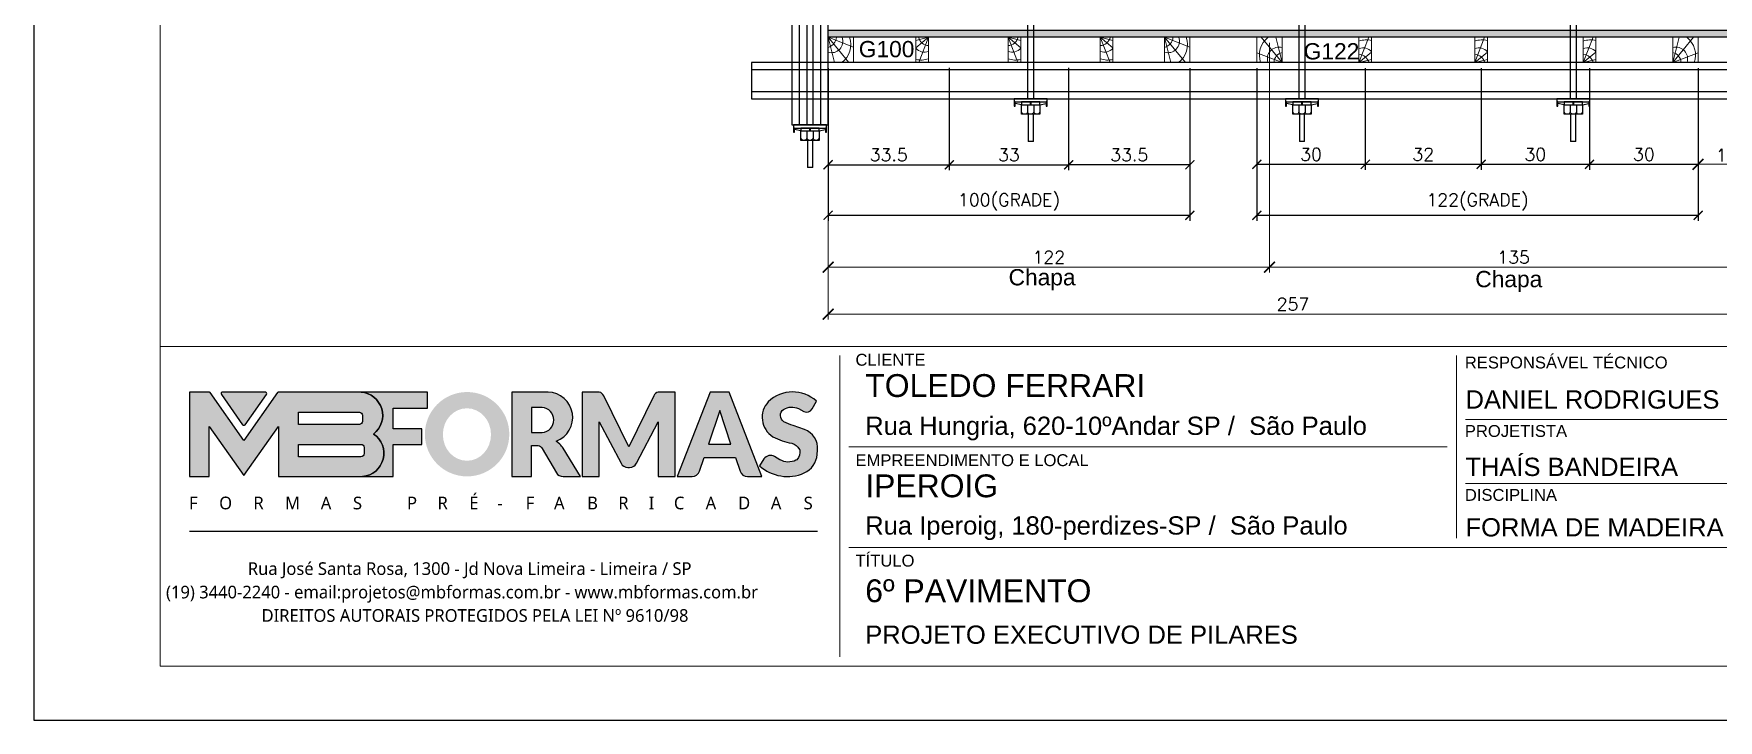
# Model space of a CAD drawing. Extents: x -23436 to 4767, y -4131 to 9755.
# Drawn here: x -15921 to -14990, y 1782 to 2162 of the extents above; entities that cross this region are included whole.
import ezdxf
from ezdxf.enums import TextEntityAlignment as Align

# ---------------------------------------------------------------- set-up
doc = ezdxf.new("R2010")
doc.units = 0
doc.header["$PDMODE"] = 2
doc.header["$PDSIZE"] = 10
doc.linetypes.add('CABLIN', pattern=[0.35, 0.25, -0.1])
doc.layers.get('0').update_dxf_attribs({"lineweight": 13})
doc.layers.get('Defpoints').update_dxf_attribs({"lineweight": 13})
for name, color, linetype in [('Barra de Ancoragem', 20, 'Continuous'), ('CHAPA', 1, 'Continuous'), ('Cota', 4, 'Continuous'), ('Cota Seção (2x)', 4, 'Continuous'), ('Hachura', 252, 'CABLIN'), ('MB Logo', 254, 'Continuous'), ('Perfil Metálico', 224, 'Continuous'), ('TEXTO_GERAL', 7, 'Continuous')]:
    doc.layers.add(name, color=color, linetype=linetype)
for name, color, linetype, lineweight in [('FOLHA MB', 7, 'Continuous', 13), ('Madeira', 100, 'Continuous', 13), ('Texto Seção', 7, 'Continuous', 15)]:
    doc.layers.add(name, color=color, linetype=linetype, lineweight=lineweight)
doc.layers.add('Laje_Perimetro', color=7, linetype='Continuous', plot=False)
doc.styles.add('MB_C01', font='arial.ttf', dxfattribs={"height": 1.3})
doc.styles.add('MB_C02', font='arial.ttf', dxfattribs={"height": 2})
doc.styles.add('MB_C03', font='arial.ttf', dxfattribs={"height": 2.5})
doc.styles.add('MtXpl_Lucida_Sans_Un', font='l_10646.ttf')
doc.styles.add('ROMANS', font='romans.shx')
doc.styles.add('SANSSERIF', font='sas_____.pfb')
doc.dimstyles.new('COTA SECAO', dxfattribs={"dimtxt": 7, "dimasz": 5, "dimexe": 3, "dimexo": 3, "dimgap": 2, "dimtad": 3, "dimdec": 1, "dimlfac": 0.5, "dimzin": 12, "dimdsep": 46, "dimtxsty": 'ROMANS', "dimblk": 'ARCHTICK', "dimcen": 0, "dimclrd": 4, "dimclre": 4, "dimclrt": 1, "dimadec": 1, "dimazin": 3, "dimtfac": 1, "dimtdec": 1, "dimtmove": 0, "dimatfit": 3, "dimldrblk": 'OBLIQUE', "dimfxl": 0, "dimtolj": 1, "dimtzin": 12, "dimarcsym": 0})

# ---------------------------------------------------------------- blocks, each defined once
blk = doc.blocks.new('MB-NOVO')
at = {"layer": 'MB Logo', "linetype": 'Continuous'}
h = blk.add_hatch(color=256, dxfattribs=at)
h.dxf.hatch_style = 1
h.set_gradient(color1=(242, 132, 69), color2=(247, 180, 141), rotation=90, tint=1)
h.paths.add_polyline_path([(-18529.6, 10980.8), (-18475.7, 10980.8, 0.706757), (-18468.7, 11008, 0.681802), (-18476.7, 11034.9), (-18529.4, 11034.9, 0.243712), (-18530.2, 11034.5), (-18551.7, 11003.9), (-18573.3, 11034.5, 0.243712), (-18574.1, 11034.9), (-18586.5, 11034.9), (-18586.5, 10980.8), (-18573.9, 10980.8), (-18573.9, 11012.9), (-18551.7, 10981.5), (-18529.6, 11012.9)])
h.paths.add_polyline_path([(-18516.8, 11014.1), (-18516.8, 11022), (-18477.8, 11022, -0.414214), (-18475.8, 11020), (-18475.8, 11016.1, -0.414214), (-18477.8, 11014.1)], flags=16)
h.paths.add_polyline_path([(-18516.8, 11001.4), (-18476.8, 11001.4, -0.414214), (-18474.8, 10999.4), (-18474.8, 10995.5, -0.414214), (-18476.8, 10993.5), (-18516.8, 10993.5)], flags=16)
at = {"layer": 'MB Logo', "true_color": 0x262626}
h = blk.add_hatch(color=250, dxfattribs=at)
h.dxf.hatch_style = 1
h.paths.add_polyline_path([(-18537.3, 11033.3, 0.60809), (-18538.1, 11034.9), (-18565.3, 11034.9, 0.60809), (-18566.1, 11033.3), (-18552.5, 11014, 0.518202), (-18550.9, 11014)])
h = blk.add_hatch(color=250, dxfattribs=at)
h.dxf.hatch_style = 1
h.paths.add_polyline_path([(-18456.2, 11011.3), (-18456.2, 11024.6), (-18434.2, 11024.6), (-18434.2, 11034.9), (-18476.7, 11034.9, -0.681802), (-18468.7, 11008, -0.706757), (-18475.7, 10980.8), (-18456.2, 10980.8), (-18456.2, 11001.4), (-18437.8, 11001.4), (-18437.8, 11011.3)])
h = blk.add_hatch(color=250, dxfattribs=at)
h.dxf.hatch_style = 1
h.paths.add_polyline_path([(-18435.9, 11007.9, 1), (-18381.9, 11007.9, 1)])
edge = h.paths.add_edge_path(flags=16)
edge.add_ellipse((-18409, 11007.7), major_axis=(0, 16.8), ratio=0.916255, start_angle=0, end_angle=360)
h = blk.add_hatch(color=250, dxfattribs=at)
h.dxf.hatch_style = 1
h.paths.add_polyline_path([(-18357, 11034.9), (-18380.2, 11034.9), (-18380.2, 10980.8), (-18367.6, 10980.8), (-18367.6, 11000.7), (-18363.4, 11000.7, -0.195765), (-18360.9, 10998.9), (-18351.8, 10983.2, 0.261385), (-18347.5, 10980.8), (-18336.4, 10980.8), (-18347.5, 10999, 0.082429), (-18349.6, 11001.5), (-18351.9, 11003.4, 0.81838)])
h.paths.add_polyline_path([(-18360.8, 11009), (-18367.6, 11009), (-18367.6, 11025), (-18360.8, 11025, -0.92578)], flags=16)
h = blk.add_hatch(color=250, dxfattribs=at)
h.dxf.hatch_style = 1
h.paths.add_polyline_path([(-18286.6, 11015.9), (-18286.6, 10980.8), (-18275.8, 10980.8), (-18275.8, 11034.9), (-18286.6, 11034.9, 0.216647), (-18289.4, 11032.4), (-18305.5, 10999.8), (-18321.6, 11032.7, 0.199908), (-18324.3, 11034.9), (-18335.2, 11034.9), (-18335.2, 10980.8), (-18324.3, 10980.8), (-18324.3, 11015.9), (-18310.4, 10989.3, 0.279644), (-18306, 10986.6, 0.340986), (-18300.5, 10989.3)])
h = blk.add_hatch(color=250, dxfattribs=at)
h.dxf.hatch_style = 1
h.paths.add_polyline_path([(-18274.4, 10980.8), (-18265, 10980.8, 0.322517), (-18260.2, 10984.3), (-18257.3, 10993), (-18237.2, 10993), (-18234.3, 10984.3, 0.322517), (-18229.5, 10980.8), (-18220.3, 10980.8), (-18241.2, 11034.9), (-18253.4, 11034.9)])
h.paths.add_polyline_path([(-18254.4, 11001.6), (-18247.3, 11023), (-18240.1, 11001.6)], flags=16)
h = blk.add_hatch(color=250, dxfattribs=at)
h.dxf.hatch_style = 1
h.paths.add_polyline_path([(-18206, 11024, -0.247671), (-18196.9, 11024.3), (-18193.5, 11022.5, 0.40799), (-18188.2, 11024.1), (-18185.4, 11029.1, 0.392837), (-18216.2, 11028.7, 0.467779), (-18213.3, 11006.3, 0.077523), (-18201.2, 11002.1, -0.214206), (-18196.1, 10997.9, -0.284295), (-18198.2, 10991.4, -0.26924), (-18208.8, 10991.6), (-18212.2, 10993.6, 0.407727), (-18219, 10992.1), (-18221.8, 10987.7, 0.296878), (-18193.2, 10983.1, 0.272251), (-18184.9, 10995.3), (-18184.6, 10997.9, 0.348906), (-18193.7, 11011.2), (-18200.4, 11013.5, -0.045018), (-18205.8, 11015.7, -0.618284)])
at = {"layer": 'MB Logo', "linetype": 'Continuous'}
blk.add_line((-18586.5, 10945.9), (-18184.8, 10945.9), dxfattribs=at)
at = {"layer": 'MB Logo', "color": 23, "linetype": 'Continuous', "true_color": 0xf28445}
for points in [[(-18573.3, 11034.5, 0.243712), (-18574.1, 11034.9), (-18586.5, 11034.9), (-18586.5, 10980.8), (-18573.9, 10980.8), (-18573.9, 11012.9), (-18551.7, 10981.5), (-18529.6, 11012.9), (-18529.6, 10980.8), (-18475.7, 10980.8, 0.706757), (-18468.7, 11008, 0.681802), (-18476.7, 11034.9), (-18529.4, 11034.9, 0.243712), (-18530.2, 11034.5), (-18551.7, 11003.9)], [(-18516.8, 11022), (-18477.8, 11022, -0.414214), (-18475.8, 11020), (-18475.8, 11016.1, -0.414214), (-18477.8, 11014.1), (-18516.8, 11014.1)], [(-18516.8, 11001.4), (-18476.8, 11001.4, -0.414214), (-18474.8, 10999.4), (-18474.8, 10995.5, -0.414214), (-18476.8, 10993.5), (-18516.8, 10993.5)]]:
    blk.add_lwpolyline(points, format="xyb", close=True, dxfattribs=at)
at = {"layer": 'MB Logo', "color": 250, "true_color": 0x262626}
for points in [[(-18537.3, 11033.3, 0.60809), (-18538.1, 11034.9), (-18565.3, 11034.9, 0.60809), (-18566.1, 11033.3), (-18552.5, 11014, 0.518202), (-18550.9, 11014)], [(-18437.8, 11011.3), (-18456.2, 11011.3), (-18456.2, 11024.6), (-18434.2, 11024.6), (-18434.2, 11034.9), (-18476.7, 11034.9, -0.681802), (-18468.7, 11008, -0.706757), (-18475.7, 10980.8), (-18456.2, 10980.8), (-18456.2, 11001.4), (-18437.8, 11001.4)], [(-18347.5, 10980.8), (-18336.4, 10980.8), (-18347.5, 10999, 0.082429), (-18349.6, 11001.5), (-18351.9, 11003.4, 0.81838), (-18357, 11034.9), (-18380.2, 11034.9), (-18380.2, 10980.8), (-18367.6, 10980.8), (-18367.6, 11000.7), (-18363.4, 11000.7, -0.209789), (-18360.8, 10998.7), (-18351.8, 10983.2, 0.261385)], [(-18367.6, 11009), (-18360.8, 11009, 0.92578), (-18360.8, 11025), (-18367.6, 11025)], [(-18286.6, 11015.9), (-18286.6, 10980.8), (-18275.8, 10980.8), (-18275.8, 11034.9), (-18286.6, 11034.9, 0.216647), (-18289.4, 11032.4), (-18305.5, 10999.8), (-18321.5, 11032.4, 0.216647), (-18324.3, 11034.9), (-18335.2, 11034.9), (-18335.2, 10980.8), (-18324.3, 10980.8), (-18324.3, 11015.9), (-18310.4, 10989.3, 0.279644), (-18306, 10986.6), (-18304.9, 10986.6, 0.279644), (-18300.5, 10989.3)], [(-18265, 10980.8, 0.322517), (-18260.2, 10984.3), (-18257.3, 10993), (-18237.2, 10993), (-18234.3, 10984.3, 0.322517), (-18229.5, 10980.8), (-18220.3, 10980.8), (-18241.2, 11034.9), (-18253.4, 11034.9), (-18274.4, 10980.8)], [(-18206.2, 11015.9, -0.549626), (-18206.4, 11023.8, -0.258723), (-18196.9, 11024.3), (-18193.5, 11022.5, 0.40799), (-18188.2, 11024.1), (-18185.4, 11029.1, 0.392837), (-18216.2, 11028.7, 0.467779), (-18213.3, 11006.3, 0.077523), (-18201.2, 11002.1, -0.203897), (-18196.3, 10998.2), (-18196.1, 10997.8, -0.267611), (-18198, 10991.6), (-18198.5, 10991.3, -0.261145), (-18208.8, 10991.6), (-18212.2, 10993.6, 0.407727), (-18219, 10992.1), (-18221.8, 10987.7, 0.296878), (-18193.2, 10983.1, 0.265963), (-18184.9, 10994.9), (-18184.7, 10997.6, 0.340466), (-18193.1, 11011), (-18200.4, 11013.5, -0.049298)]]:
    blk.add_lwpolyline(points, format="xyb", close=True, dxfattribs=at)
blk.add_lwpolyline([(-18247.3, 11023), (-18254.4, 11001.6), (-18240.1, 11001.6)], close=True, dxfattribs=at)
at = {"layer": 'MB Logo', "color": 250, "true_color": 0x262626, "style": 'MtXpl_Lucida_Sans_Un'}
for s, height, p in [('F', 8.12, (-18586.8, 10959.8)), ('O', 8.12, (-18567.5, 10959.8)), ('R', 8.12, (-18545.6, 10959.8)), ('M', 8.12, (-18525.4, 10959.8)), ('A', 8.12, (-18502.5, 10959.8)), ('S', 8.12, (-18481.9, 10959.8)), ('P', 8.12, (-18447.3, 10959.8)), ('R', 8.12, (-18427.8, 10959.8)), ('É', 8.12, (-18407.5, 10959.8)), ('-', 8.12, (-18389.6, 10959.8)), ('F', 8.12, (-18371.4, 10959.8)), ('A', 8.12, (-18353.3, 10959.8)), ('B', 8.12, (-18332.1, 10959.8)), ('R', 8.12, (-18312.2, 10959.8)), ('I', 8.12, (-18292.7, 10959.8)), ('C', 8.12, (-18276.6, 10959.8)), ('A', 8.12, (-18256.3, 10959.8)), ('D', 8.12, (-18235.5, 10959.8)), ('A', 8.12, (-18214.6, 10959.8)), ('S', 8.12, (-18193.6, 10959.8)), ('DIREITOS AUTORAIS PROTEGIDOS PELA LEI Nº 9610/98', 8.122, (-18540.4, 10887.8))]:
    blk.add_text(s, height=height, dxfattribs=at).set_placement(p)
at = {"layer": 'MB Logo', "style": 'MtXpl_Lucida_Sans_Un'}
for s, p in [('Rua José Santa Rosa, 1300 - Jd Nova Limeira - Limeira / SP', (-18549.2, 10917.8)), ('(19) 3440-2240 - email:projetos@mbformas.com.br - www.mbformas.com.br', (-18601.5, 10902.8))]:
    blk.add_text(s, height=8.122, dxfattribs=at).set_placement(p)
blk = doc.blocks.new('A$C169d8357')
at = {"layer": 'FOLHA MB', "color": 1}
for p, q in [((1109.82, 356.72), (70, 356.72)), ((445.65, 351.67), (445.65, 184.99)), ((786.55, 351.67), (786.55, 250.65)), ((938.09, 316.32), (791.61, 316.32)), ((781.5, 301.16), (450.7, 301.16)), ((938.09, 280.96), (791.61, 280.96)), ((938.09, 245.6), (450.7, 245.6))]:
    blk.add_line(p, q, dxfattribs=at)
for points in [[(0, 1199.94), (0, 149.94), (1485.02, 149.94), (1485.02, 1199.94)], [(70, 1169.94), (70, 179.94), (1455.02, 179.94), (1455.02, 1169.94)]]:
    blk.add_lwpolyline(points, close=True, dxfattribs=at)
at = {"layer": 'MB Logo', "xscale": 0.8642040370897565, "yscale": 0.8642040370897565, "zscale": 0.8642040370897565}
blk.add_blockref('MB-NOVO', (16148.65, -9204.85), dxfattribs=at)
at = {"layer": 'FOLHA MB', "color": 6}
for s, height, style, p in [('CLIENTE', 6.566, 'MB_C01', (454.33, 346.12)), ('RESPONSÁVEL TÉCNICO', 6.5663, 'MB_C01', (791.21, 344.6)), ('Rua Hungria, 620-10ºAndar SP /  São Paulo', 10.102, 'MB_C02', (459.73, 307.83)), ('PROJETISTA', 6.566, 'MB_C01', (791.21, 306.72)), ('EMPREENDIMENTO E LOCAL', 6.5663, 'MB_C01', (454.33, 290.56)), ('DISCIPLINA', 6.566, 'MB_C01', (791.21, 271.36)), ('Rua Iperoig, 180-perdizes-SP /  São Paulo', 10.102, 'MB_C02', (459.73, 252.69)), ('TÍTULO', 6.566, 'MB_C01', (454.33, 234.99)), ('PROJETO EXECUTIVO DE PILARES', 10.102, 'MB_C02', (459.73, 192.28))]:
    blk.add_text(s, height=height, dxfattribs=dict(at, style=style)).set_placement(p)
at = {"layer": 'FOLHA MB', "color": 5}
for s, height, style, p in [('TOLEDO FERRARI', 12.6276, 'MB_C03', (459.73, 328.83)), ('DANIEL RODRIGUES', 10.102, 'MB_C02', (791.61, 322.38)), ('THAÍS BANDEIRA', 10.102, 'MB_C02', (791.51, 285.11)), ('IPEROIG', 12.628, 'MB_C03', (459.73, 273.34)), ('FORMA DE MADEIRA', 10.102, 'MB_C02', (791.61, 251.66)), ('6º PAVIMENTO', 12.6276, 'MB_C03', (459.73, 215.3))]:
    blk.add_text(s, height=height, dxfattribs=dict(at, style=style)).set_placement(p)
blk = doc.blocks.new('ERTYERTYUYTURTYUTRYU')
at = {"layer": 'Barra de Ancoragem'}
for p, q in [((8963.33, 10873.8), (8963.33, 10855.54)), ((8964.88, 10869.68), (8964.1, 10873.21)), ((8964.88, 10859.66), (8964.1, 10856.13)), ((8985.14, 10863.2), (8985.14, 10866.14))]:
    blk.add_line(p, q, dxfattribs=at)
at = {"layer": 'Barra de Ancoragem', "flags": 128}
for points in [[(8961.54, 10855.54), (8961.54, 10873.8), (8963.33, 10873.8), (8963.33, 10855.54)], [(8963.33, 10873.8), (8965.7, 10873.8), (8965.7, 10873.21), (8963.33, 10873.21)], [(8963.33, 10869.68), (8964.88, 10869.68), (8964.88, 10859.66), (8963.33, 10859.66)], [(8963.33, 10856.13), (8965.7, 10856.13), (8965.7, 10855.54), (8963.33, 10855.54)]]:
    blk.add_lwpolyline(points, close=True, dxfattribs=at)
for points in [[(8964.88, 10859.66), (8970.14, 10859.66), (8970.14, 10869.68), (8964.88, 10869.68)], [(8964.88, 10864.37), (8963.33, 10864.37), (8963.33, 10864.96), (8964.88, 10864.96), (8964.88, 10864.37), (8964.88, 10864.96)], [(8985.14, 10863.2), (8970.14, 10863.2), (8970.14, 10866.14), (8985.14, 10866.14)]]:
    blk.add_lwpolyline(points, dxfattribs=at)
for points in [[(8964.88, 10866.44), (8968.96, 10866.44, 0.729796), (8968.96, 10869.68, 0.729796)], [(8964.88, 10862.9), (8968.96, 10862.9, 0.666667), (8968.96, 10866.44, 0.666667)]]:
    blk.add_lwpolyline(points, format="xyb", dxfattribs=at)
at = {"layer": 'Barra de Ancoragem'}
blk.add_arc((8968.44, 10861.28), 1.7, 287.75636, 72.24364, dxfattribs=at)
blk = doc.blocks.new('PONTALETE')
at = {"layer": 'Madeira'}
for q in [(2.71, 7), (7, 5.76), (7, 1.74)]:
    blk.add_line((0, 0), q, dxfattribs=at)
blk.add_lwpolyline([(0, 0), (7, 0), (7, 7), (0, 7)], close=True, dxfattribs=at)
for centre, radius, start, end in [((2.04, 0.06), 6.23, 37.2818, 109.0913), ((1.09, 0.9), 3.19, 343.603, 109.9847), ((-0.21, -0.78), 3.09, 14.6322, 86.0383)]:
    blk.add_arc(centre, radius, start, end, dxfattribs=at)
blk = doc.blocks.new('MEIO PONTALETE')
at = {"layer": 'Madeira'}
for q in [(2.71, 7), (3.5, 2.88), (3.5, 0.87)]:
    blk.add_line((0, 0), q, dxfattribs=at)
blk.add_lwpolyline([(0, 0), (3.5, 0), (3.5, 7), (0, 7)], close=True, dxfattribs=at)
for centre, radius, start, end in [((2.04, 0.06), 6.23, 76.4499, 109.0913), ((1.09, 0.9), 3.19, 40.9063, 109.9847), ((-0.21, -0.78), 3.09, 14.6322, 86.0383)]:
    blk.add_arc(centre, radius, start, end, dxfattribs=at)
blk = doc.blocks.new('_ArchTick')
at = {"color": 0, "linetype": 'ByBlock', "const_width": 0.15}
blk.add_lwpolyline([(-0.5, -0.5), (0.5, 0.5)], dxfattribs=at)
blk = doc.blocks.new('*D1257')
at = {"layer": 'Cota', "color": 4, "lineweight": -2, "transparency": 16777216}
for p, q in [((-15245.18, 2143.12), (-15245.18, 2086.84)), ((-15185.18, 2143.12), (-15185.18, 2086.84)), ((-15245.18, 2089.84), (-15185.18, 2089.84))]:
    blk.add_line(p, q, dxfattribs=at)
at = {"layer": 'Defpoints', "color": 0, "transparency": 16777216}
for p in [(-15245.18, 2146.12), (-15185.18, 2146.12), (-15185.18, 2089.84)]:
    blk.add_point(p, dxfattribs=at)
at = {"layer": 'Cota', "color": 4, "lineweight": -2, "transparency": 16777216, "xscale": 5, "yscale": 5, "zscale": 5, "rotation": 180}
blk.add_blockref('_ArchTick', (-15245.18, 2089.84), dxfattribs=at)
at = {"layer": 'Cota', "color": 4, "lineweight": -2, "transparency": 16777216, "xscale": 5, "yscale": 5, "zscale": 5}
blk.add_blockref('_ArchTick', (-15185.18, 2089.84), dxfattribs=at)
at = {"layer": 'Cota', "color": 1, "transparency": 16777216, "insert": (-15215.18, 2095.34), "char_height": 7, "attachment_point": 5, "style": 'ROMANS'}
blk.add_mtext('\\A1;30', dxfattribs=at)
blk = doc.blocks.new('_OBLIQUE')
at = {"color": 0, "linetype": 'ByBlock', "lineweight": -2}
for p, q in [((0, 0), (-1, 0)), ((-0.5, -0.5), (0.5, 0.5))]:
    blk.add_line(p, q, dxfattribs=at)
blk = doc.blocks.new('*D1258')
at = {"layer": 'Cota', "color": 4, "lineweight": -2, "transparency": 16777216}
for p, q in [((-15185.18, 2143.12), (-15185.18, 2086.84)), ((-15121.18, 2143.12), (-15121.18, 2086.84)), ((-15185.18, 2089.84), (-15121.18, 2089.84))]:
    blk.add_line(p, q, dxfattribs=at)
at = {"layer": 'Defpoints', "color": 0, "transparency": 16777216}
for p in [(-15185.18, 2146.12), (-15121.18, 2146.12), (-15121.18, 2089.84)]:
    blk.add_point(p, dxfattribs=at)
at = {"layer": 'Cota', "color": 4, "lineweight": -2, "transparency": 16777216, "xscale": 5, "yscale": 5, "zscale": 5, "rotation": 180}
blk.add_blockref('_ArchTick', (-15185.18, 2089.84), dxfattribs=at)
at = {"layer": 'Cota', "color": 4, "lineweight": -2, "transparency": 16777216, "xscale": 5, "yscale": 5, "zscale": 5}
blk.add_blockref('_ArchTick', (-15121.18, 2089.84), dxfattribs=at)
at = {"layer": 'Cota', "color": 1, "transparency": 16777216, "insert": (-15153.18, 2095.34), "char_height": 7, "attachment_point": 5, "style": 'ROMANS'}
blk.add_mtext('\\A1;32', dxfattribs=at)
blk = doc.blocks.new('*D1259')
at = {"layer": 'Cota', "color": 4, "lineweight": -2, "transparency": 16777216}
for p, q in [((-15121.18, 2143.12), (-15121.18, 2086.84)), ((-15061.18, 2143.12), (-15061.18, 2086.84)), ((-15121.18, 2089.84), (-15061.18, 2089.84))]:
    blk.add_line(p, q, dxfattribs=at)
at = {"layer": 'Defpoints', "color": 0, "transparency": 16777216}
for p in [(-15121.18, 2146.12), (-15061.18, 2146.12), (-15061.18, 2089.84)]:
    blk.add_point(p, dxfattribs=at)
at = {"layer": 'Cota', "color": 4, "lineweight": -2, "transparency": 16777216, "xscale": 5, "yscale": 5, "zscale": 5, "rotation": 180}
blk.add_blockref('_ArchTick', (-15121.18, 2089.84), dxfattribs=at)
at = {"layer": 'Cota', "color": 4, "lineweight": -2, "transparency": 16777216, "xscale": 5, "yscale": 5, "zscale": 5}
blk.add_blockref('_ArchTick', (-15061.18, 2089.84), dxfattribs=at)
at = {"layer": 'Cota', "color": 1, "transparency": 16777216, "insert": (-15091.18, 2095.34), "char_height": 7, "attachment_point": 5, "style": 'ROMANS'}
blk.add_mtext('\\A1;30', dxfattribs=at)
blk = doc.blocks.new('*D1260')
at = {"layer": 'Cota', "color": 4, "lineweight": -2, "transparency": 16777216}
for p, q in [((-15061.18, 2143.12), (-15061.18, 2086.84)), ((-15001.18, 2143.12), (-15001.18, 2086.84)), ((-15061.18, 2089.84), (-15001.18, 2089.84))]:
    blk.add_line(p, q, dxfattribs=at)
at = {"layer": 'Defpoints', "color": 0, "transparency": 16777216}
for p in [(-15061.18, 2146.12), (-15001.18, 2146.12), (-15001.18, 2089.84)]:
    blk.add_point(p, dxfattribs=at)
at = {"layer": 'Cota', "color": 4, "lineweight": -2, "transparency": 16777216, "xscale": 5, "yscale": 5, "zscale": 5, "rotation": 180}
blk.add_blockref('_ArchTick', (-15061.18, 2089.84), dxfattribs=at)
at = {"layer": 'Cota', "color": 4, "lineweight": -2, "transparency": 16777216, "xscale": 5, "yscale": 5, "zscale": 5}
blk.add_blockref('_ArchTick', (-15001.18, 2089.84), dxfattribs=at)
at = {"layer": 'Cota', "color": 1, "transparency": 16777216, "insert": (-15031.18, 2095.34), "char_height": 7, "attachment_point": 5, "style": 'ROMANS'}
blk.add_mtext('\\A1;30', dxfattribs=at)
blk = doc.blocks.new('*D1261')
at = {"layer": 'Cota', "color": 4, "lineweight": -2, "transparency": 16777216}
for p, q in [((-15245.18, 2143.12), (-15245.18, 2058.66)), ((-15001.18, 2143.12), (-15001.18, 2058.66)), ((-15245.18, 2061.66), (-15001.18, 2061.66))]:
    blk.add_line(p, q, dxfattribs=at)
at = {"layer": 'Defpoints', "color": 0, "transparency": 16777216}
for p in [(-15245.18, 2146.12), (-15001.18, 2146.12), (-15001.18, 2061.66)]:
    blk.add_point(p, dxfattribs=at)
at = {"layer": 'Cota', "color": 4, "lineweight": -2, "transparency": 16777216, "xscale": 5, "yscale": 5, "zscale": 5, "rotation": 180}
blk.add_blockref('_ArchTick', (-15245.18, 2061.66), dxfattribs=at)
at = {"layer": 'Cota', "color": 4, "lineweight": -2, "transparency": 16777216, "xscale": 5, "yscale": 5, "zscale": 5}
blk.add_blockref('_ArchTick', (-15001.18, 2061.66), dxfattribs=at)
at = {"layer": 'Cota', "color": 1, "transparency": 16777216, "insert": (-15123.18, 2068.99), "char_height": 7, "attachment_point": 5, "style": 'ROMANS'}
blk.add_mtext('\\A1;122(GRADE)', dxfattribs=at)
blk = doc.blocks.new('*D1264')
at = {"layer": 'Cota Seção (2x)', "color": 4, "lineweight": 5, "transparency": 16777216}
for p, q in [((-15482.18, 2157.12), (-15482.18, 2003.99)), ((-14968.18, 2157.12), (-14968.18, 2003.99)), ((-15482.18, 2006.99), (-14968.18, 2006.99))]:
    blk.add_line(p, q, dxfattribs=at)
at = {"layer": 'Defpoints', "color": 0, "transparency": 16777216}
for p in [(-15482.18, 2160.12), (-14968.18, 2160.12), (-14968.18, 2006.99)]:
    blk.add_point(p, dxfattribs=at)
at = {"layer": 'Cota Seção (2x)', "color": 4, "lineweight": 5, "transparency": 16777216, "xscale": 6, "yscale": 6, "zscale": 6, "rotation": 180}
blk.add_blockref('_ArchTick', (-15482.18, 2006.99), dxfattribs=at)
at = {"layer": 'Cota Seção (2x)', "color": 4, "lineweight": 5, "transparency": 16777216, "xscale": 6, "yscale": 6, "zscale": 6}
blk.add_blockref('_ArchTick', (-14968.18, 2006.99), dxfattribs=at)
at = {"layer": 'Cota Seção (2x)', "color": 1, "transparency": 16777216, "insert": (-15225.18, 2012.49), "char_height": 7, "attachment_point": 5, "style": 'ROMANS'}
blk.add_mtext('\\A1;257', dxfattribs=at)
blk = doc.blocks.new('*D1270')
at = {"layer": 'Cota Seção (2x)', "color": 4, "lineweight": 5, "transparency": 16777216}
for p, q in [((-15001.18, 2103.66), (-15001.18, 2086.84)), ((-14968.18, 2103.66), (-14968.18, 2086.84)), ((-15001.18, 2089.84), (-14968.18, 2089.84))]:
    blk.add_line(p, q, dxfattribs=at)
at = {"layer": 'Defpoints', "color": 0, "transparency": 16777216}
for p in [(-15001.18, 2106.66), (-14968.18, 2106.66), (-14968.18, 2089.84)]:
    blk.add_point(p, dxfattribs=at)
at = {"layer": 'Cota Seção (2x)', "color": 4, "lineweight": 5, "transparency": 16777216, "xscale": 6, "yscale": 6, "zscale": 6, "rotation": 180}
blk.add_blockref('_ArchTick', (-15001.18, 2089.84), dxfattribs=at)
at = {"layer": 'Cota Seção (2x)', "color": 4, "lineweight": 5, "transparency": 16777216, "xscale": 6, "yscale": 6, "zscale": 6}
blk.add_blockref('_ArchTick', (-14968.18, 2089.84), dxfattribs=at)
at = {"layer": 'Cota Seção (2x)', "color": 1, "transparency": 16777216, "insert": (-14980.92, 2094.82), "char_height": 7, "width": 10.3333, "attachment_point": 5, "style": 'ROMANS'}
blk.add_mtext('\\A1;16.5', dxfattribs=at)
blk = doc.blocks.new('*D1271')
at = {"layer": 'Cota Seção (2x)', "color": 4, "lineweight": 5, "transparency": 16777216}
for p, q in [((-15238.18, 2157.12), (-15238.18, 2029.93)), ((-14968.18, 2157.12), (-14968.18, 2029.93)), ((-14968.18, 2032.93), (-15238.18, 2032.93))]:
    blk.add_line(p, q, dxfattribs=at)
at = {"layer": 'Defpoints', "color": 0, "transparency": 16777216}
for p in [(-15238.18, 2160.12), (-14968.18, 2160.12), (-15238.18, 2032.93)]:
    blk.add_point(p, dxfattribs=at)
at = {"layer": 'Cota Seção (2x)', "color": 4, "lineweight": 5, "transparency": 16777216, "xscale": 6, "yscale": 6, "zscale": 6, "rotation": 180}
blk.add_blockref('_ArchTick', (-15238.18, 2032.93), dxfattribs=at)
at = {"layer": 'Cota Seção (2x)', "color": 4, "lineweight": 5, "transparency": 16777216, "xscale": 6, "yscale": 6, "zscale": 6}
blk.add_blockref('_ArchTick', (-14968.18, 2032.93), dxfattribs=at)
at = {"layer": 'Cota Seção (2x)', "color": 1, "transparency": 16777216, "insert": (-15103.18, 2038.43), "char_height": 7, "attachment_point": 5, "style": 'ROMANS'}
blk.add_mtext('\\A1;135', dxfattribs=at)
blk = doc.blocks.new('*D1272')
at = {"layer": 'Cota Seção (2x)', "color": 4, "lineweight": 5, "transparency": 16777216}
for p, q in [((-15482.18, 2157.12), (-15482.18, 2029.93)), ((-15238.18, 2053.57), (-15238.18, 2029.93)), ((-15482.18, 2032.93), (-15238.18, 2032.93))]:
    blk.add_line(p, q, dxfattribs=at)
at = {"layer": 'Defpoints', "color": 0, "transparency": 16777216}
for p in [(-15482.18, 2160.12), (-15238.18, 2056.57), (-15238.18, 2032.93)]:
    blk.add_point(p, dxfattribs=at)
at = {"layer": 'Cota Seção (2x)', "color": 4, "lineweight": 5, "transparency": 16777216, "xscale": 6, "yscale": 6, "zscale": 6, "rotation": 180}
blk.add_blockref('_ArchTick', (-15482.18, 2032.93), dxfattribs=at)
at = {"layer": 'Cota Seção (2x)', "color": 4, "lineweight": 5, "transparency": 16777216, "xscale": 6, "yscale": 6, "zscale": 6}
blk.add_blockref('_ArchTick', (-15238.18, 2032.93), dxfattribs=at)
at = {"layer": 'Cota Seção (2x)', "color": 1, "transparency": 16777216, "insert": (-15360.18, 2038.43), "char_height": 7, "attachment_point": 5, "style": 'ROMANS'}
blk.add_mtext('\\A1;122', dxfattribs=at)
blk = doc.blocks.new('*D1347')
at = {"layer": 'Cota', "color": 4, "lineweight": -2, "transparency": 16777216}
for p, q in [((-15482.18, 2143.12), (-15482.18, 2058.66)), ((-15282.18, 2143.12), (-15282.18, 2058.66)), ((-15482.18, 2061.66), (-15282.18, 2061.66))]:
    blk.add_line(p, q, dxfattribs=at)
at = {"layer": 'Defpoints', "color": 0, "transparency": 16777216}
for p in [(-15482.18, 2146.12), (-15282.18, 2146.12), (-15282.18, 2061.66)]:
    blk.add_point(p, dxfattribs=at)
at = {"layer": 'Cota', "color": 4, "lineweight": -2, "transparency": 16777216, "xscale": 5, "yscale": 5, "zscale": 5, "rotation": 180}
blk.add_blockref('_ArchTick', (-15482.18, 2061.66), dxfattribs=at)
at = {"layer": 'Cota', "color": 4, "lineweight": -2, "transparency": 16777216, "xscale": 5, "yscale": 5, "zscale": 5}
blk.add_blockref('_ArchTick', (-15282.18, 2061.66), dxfattribs=at)
at = {"layer": 'Cota', "color": 1, "transparency": 16777216, "insert": (-15382.18, 2068.99), "char_height": 7, "attachment_point": 5, "style": 'ROMANS'}
blk.add_mtext('\\A1;100(GRADE)', dxfattribs=at)
blk = doc.blocks.new('*D1348')
at = {"layer": 'Cota Seção (2x)', "color": 4, "lineweight": -2, "transparency": 16777216}
for p, q in [((-15482.18, 2143.12), (-15482.18, 2086.59)), ((-15415.18, 2143.15), (-15415.18, 2086.59)), ((-15482.18, 2089.59), (-15415.18, 2089.59))]:
    blk.add_line(p, q, dxfattribs=at)
at = {"layer": 'Defpoints', "color": 0, "transparency": 16777216}
for p in [(-15482.18, 2146.12), (-15415.18, 2146.15), (-15415.18, 2089.59)]:
    blk.add_point(p, dxfattribs=at)
at = {"layer": 'Cota Seção (2x)', "color": 4, "lineweight": -2, "transparency": 16777216, "xscale": 5, "yscale": 5, "zscale": 5, "rotation": 180}
blk.add_blockref('_ArchTick', (-15482.18, 2089.59), dxfattribs=at)
at = {"layer": 'Cota Seção (2x)', "color": 4, "lineweight": -2, "transparency": 16777216, "xscale": 5, "yscale": 5, "zscale": 5}
blk.add_blockref('_ArchTick', (-15415.18, 2089.59), dxfattribs=at)
at = {"layer": 'Cota Seção (2x)', "color": 1, "transparency": 16777216, "insert": (-15448.68, 2095.09), "char_height": 7, "attachment_point": 5, "style": 'ROMANS'}
blk.add_mtext('\\A1;33.5', dxfattribs=at)
blk = doc.blocks.new('*D1349')
at = {"layer": 'Cota Seção (2x)', "color": 4, "lineweight": -2, "transparency": 16777216}
for p, q in [((-15349.22, 2143.13), (-15349.22, 2086.59)), ((-15282.18, 2143.12), (-15282.18, 2086.59)), ((-15282.18, 2089.59), (-15349.22, 2089.59))]:
    blk.add_line(p, q, dxfattribs=at)
at = {"layer": 'Defpoints', "color": 0, "transparency": 16777216}
for p in [(-15349.22, 2146.13), (-15282.18, 2146.12), (-15349.22, 2089.59)]:
    blk.add_point(p, dxfattribs=at)
at = {"layer": 'Cota Seção (2x)', "color": 4, "lineweight": -2, "transparency": 16777216, "xscale": 5, "yscale": 5, "zscale": 5, "rotation": 180}
blk.add_blockref('_ArchTick', (-15349.22, 2089.59), dxfattribs=at)
at = {"layer": 'Cota Seção (2x)', "color": 4, "lineweight": -2, "transparency": 16777216, "xscale": 5, "yscale": 5, "zscale": 5}
blk.add_blockref('_ArchTick', (-15282.18, 2089.59), dxfattribs=at)
at = {"layer": 'Cota Seção (2x)', "color": 1, "transparency": 16777216, "insert": (-15315.7, 2095.09), "char_height": 7, "attachment_point": 5, "style": 'ROMANS'}
blk.add_mtext('\\A1;33.5', dxfattribs=at)
blk = doc.blocks.new('*D1350')
at = {"layer": 'Cota Seção (2x)', "color": 4, "lineweight": -2, "transparency": 16777216}
for p, q in [((-15415.18, 2143.12), (-15415.18, 2086.59)), ((-15349.22, 2143.13), (-15349.22, 2086.59)), ((-15415.18, 2089.59), (-15349.22, 2089.59))]:
    blk.add_line(p, q, dxfattribs=at)
at = {"layer": 'Defpoints', "color": 0, "transparency": 16777216}
for p in [(-15415.18, 2146.12), (-15349.22, 2146.13), (-15349.22, 2089.59)]:
    blk.add_point(p, dxfattribs=at)
at = {"layer": 'Cota Seção (2x)', "color": 4, "lineweight": -2, "transparency": 16777216, "xscale": 5, "yscale": 5, "zscale": 5, "rotation": 180}
blk.add_blockref('_ArchTick', (-15415.18, 2089.59), dxfattribs=at)
at = {"layer": 'Cota Seção (2x)', "color": 4, "lineweight": -2, "transparency": 16777216, "xscale": 5, "yscale": 5, "zscale": 5}
blk.add_blockref('_ArchTick', (-15349.22, 2089.59), dxfattribs=at)
at = {"layer": 'Cota Seção (2x)', "color": 1, "transparency": 16777216, "insert": (-15382.2, 2095.09), "char_height": 7, "attachment_point": 5, "style": 'ROMANS'}
blk.add_mtext('\\A1;33', dxfattribs=at)

msp = doc.modelspace()

# ---------------------------------------------------------------- hatches: boundary and pattern name
at = {"layer": 'Hachura'}
h = msp.add_hatch(color=256, dxfattribs=at)
h.dxf.hatch_style = 1
h.paths.add_polyline_path([(-14968.182, 2164.117), (-14968.182, 2160.117), (-15482.182, 2160.117), (-15482.182, 2164.117)])

# ---------------------------------------------------------------- linework, layer by layer
for points in [[(-15482.182, 2146.117), (-15282.182, 2146.117), (-15282.182, 2160.117), (-15482.182, 2160.117)], [(-15245.182, 2160.117), (-15245.182, 2146.117), (-15001.182, 2146.117), (-15001.182, 2160.117)]]:
    msp.add_lwpolyline(points, close=True)
at = {"layer": 'Barra de Ancoragem', "flags": 128}
for points in [[(-15493.958, 2239.717), (-15493.958, 2111.694), (-15490.406, 2111.694), (-15490.406, 2239.717)], [(-15371.958, 2239.717), (-15371.958, 2126.117), (-15368.406, 2126.117), (-15368.406, 2239.717)], [(-15221.958, 2239.717), (-15221.958, 2126.117), (-15218.406, 2126.117), (-15218.406, 2239.717)], [(-15071.958, 2239.717), (-15071.958, 2126.117), (-15068.406, 2126.117), (-15068.406, 2239.717)]]:
    msp.add_lwpolyline(points, close=True, dxfattribs=at)
at = {"layer": 'CHAPA'}
msp.add_lwpolyline([(-14968.182, 2164.117), (-14968.182, 2160.117), (-15482.182, 2160.117), (-15482.182, 2164.117)], close=True, dxfattribs=at)
at = {"layer": 'Laje_Perimetro'}
msp.add_lwpolyline([(-14436.356, 2832.259), (-15921.377, 2832.259), (-15921.377, 1782.259), (-14436.356, 1782.259)], close=True, dxfattribs=at)
at = {"layer": 'Perfil Metálico'}
for points in [[(-15502.182, 2111.694), (-15482.182, 2111.694), (-15482.182, 2239.717), (-15502.182, 2239.717)], [(-15486.182, 2239.717), (-15498.182, 2239.717), (-15498.182, 2111.694), (-15486.182, 2111.694)], [(-14924.603, 2126.117), (-14924.603, 2146.117), (-15524.58, 2146.117), (-15524.58, 2126.117)], [(-15524.58, 2142.117), (-15524.58, 2130.117), (-14924.603, 2130.117), (-14924.603, 2142.117)]]:
    msp.add_lwpolyline(points, close=True, dxfattribs=at)

# ---------------------------------------------------------------- block references
at = {"xscale": -1, "rotation": 90}
for p in [(-4505.513, 11087.662), (-4355.513, 11087.662), (-4205.513, 11087.662), (-4627.513, 11073.239)]:
    msp.add_blockref('ERTYERTYUYTURTYUTRYU', p, dxfattribs=at)
at = {"layer": 'Madeira'}
for name, p, xscale, yscale, zscale, rotation in [('PONTALETE', (-15482.182, 2160.117), 2, 2, 2, 269.9999999999999), ('MEIO PONTALETE', (-15426.682, 2160.117), 1.999999997962732, 1.999999997962732, 1.999999997962732, 179.9999999999999), ('MEIO PONTALETE', (-15382.682, 2160.117), -1.999999997962732, 1.999999997962732, 1.999999997962732, 180), ('MEIO PONTALETE', (-15331.682, 2160.117), -1.999999997962732, 1.999999997962732, 1.999999997962732, 180), ('PONTALETE', (-15296.14, 2160.117), 2, 2, 2, 269.9999999999999), ('PONTALETE', (-15231.182, 2146.117), 2, 2, 2, 89.99999999999993), ('PONTALETE', (-15015.182, 2146.117), -2, 2, 2, 270.0000000000001)]:
    msp.add_blockref(name, p, dxfattribs=dict(at, xscale=xscale, yscale=yscale, zscale=zscale, rotation=rotation))
at = {"layer": 'Madeira', "xscale": 1.999999997962732, "yscale": 1.999999997962732, "zscale": 1.999999997962732}
for p in [(-15188.682, 2146.117), (-15124.682, 2146.117), (-15064.682, 2146.117)]:
    msp.add_blockref('MEIO PONTALETE', p, dxfattribs=at)
at = {"layer": 'MB Logo'}
msp.add_blockref('A$C169d8357', (-15921.377, 1632.321), dxfattribs=at)

# ---------------------------------------------------------------- texts
at = {"layer": 'Texto Seção', "color": 0, "linetype": 'Continuous', "style": 'SANSSERIF'}
for s, p in [('G100', (-15465.215, 2153.575)), ('G122', (-15219.25, 2152.358))]:
    msp.add_text(s, height=9, dxfattribs=at).set_placement(p, align=Align.MIDDLE_LEFT)
at = {"layer": 'TEXTO_GERAL', "color": 0, "linetype": 'Continuous', "style": 'SANSSERIF'}
for p in [(-15382.402, 2027.388), (-15124.385, 2026.365)]:
    msp.add_text('Chapa', height=9, dxfattribs=at).set_placement(p, align=Align.MIDDLE_LEFT)

# ---------------------------------------------------------------- dimensions: what is measured, and where the dimension line sits
at = {"layer": 'Cota'}
for base, p1, p2, picture, middle in [((-15282.182, 2061.66), (-15482.182, 2146.117), (-15282.182, 2146.117), '*D1347', (-15382.182, 2068.994)), ((-15001.182, 2061.66), (-15245.182, 2146.117), (-15001.182, 2146.117), '*D1261', (-15123.182, 2068.994))]:
    dim = msp.add_linear_dim(base=base, p1=p1, p2=p2, text='<>(GRADE)', dimstyle='COTA SECAO', dxfattribs=at)
    dim.commit()
    dim.dimension.update_dxf_attribs({"geometry": picture, "text_midpoint": middle})
for base, p1, p2, picture, middle in [((-15185.182, 2089.837), (-15245.182, 2146.117), (-15185.182, 2146.117), '*D1257', (-15215.182, 2095.337)), ((-15121.182, 2089.837), (-15185.182, 2146.117), (-15121.182, 2146.117), '*D1258', (-15153.182, 2095.337)), ((-15061.182, 2089.837), (-15121.182, 2146.117), (-15061.182, 2146.117), '*D1259', (-15091.182, 2095.337)), ((-15001.182, 2089.837), (-15061.182, 2146.117), (-15001.182, 2146.117), '*D1260', (-15031.182, 2095.337))]:
    dim = msp.add_linear_dim(base=base, p1=p1, p2=p2, dimstyle='COTA SECAO', dxfattribs=at)
    dim.commit()
    dim.dimension.update_dxf_attribs({"geometry": picture, "text_midpoint": middle})
at = {"layer": 'Cota Seção (2x)'}
for base, p1, p2, picture, middle in [((-14968.182, 2006.986), (-15482.182, 2160.117), (-14968.182, 2160.117), '*D1264', (-15225.182, 2012.486)), ((-15238.182, 2032.932), (-15482.182, 2160.117), (-15238.182, 2056.567), '*D1272', (-15360.182, 2038.432)), ((-15238.182, 2032.932), (-14968.182, 2160.117), (-15238.182, 2160.117), '*D1271', (-15103.182, 2038.432))]:
    dim = msp.add_linear_dim(base=base, p1=p1, p2=p2, dimstyle='COTA SECAO', override={"dimasz": 6, "dimdec": 2, "dimblk1": 'ArchTick', "dimblk2": 'ArchTick', "dimsah": 1, "dimtmove": 1, "dimlwd": 5, "dimlwe": 5}, dxfattribs=at)
    dim.commit()
    dim.dimension.update_dxf_attribs({"geometry": picture, "text_midpoint": middle})
for base, p1, p2, picture, middle in [((-15415.182, 2089.587), (-15482.182, 2146.117), (-15415.182, 2146.146), '*D1348', (-15448.682, 2095.087)), ((-15349.223, 2089.587), (-15415.182, 2146.117), (-15349.223, 2146.132), '*D1350', (-15382.202, 2095.087)), ((-15349.223, 2089.587), (-15282.182, 2146.117), (-15349.223, 2146.132), '*D1349', (-15315.702, 2095.087))]:
    dim = msp.add_linear_dim(base=base, p1=p1, p2=p2, dimstyle='COTA SECAO', dxfattribs=at)
    dim.commit()
    dim.dimension.update_dxf_attribs({"geometry": picture, "text_midpoint": middle})
dim = msp.add_linear_dim(base=(-14968.182, 2089.837), p1=(-15001.182, 2106.658), p2=(-14968.182, 2106.658), text='16.5', dimstyle='COTA SECAO', override={"dimasz": 6, "dimdec": 2, "dimblk1": 'ArchTick', "dimblk2": 'ArchTick', "dimsah": 1, "dimtmove": 1, "dimlwd": 5, "dimlwe": 5}, dxfattribs=at)
dim.commit()
dim.dimension.update_dxf_attribs({"geometry": '*D1270', "text_midpoint": (-14980.922, 2089.318), "dimtype": 160})

doc.saveas('drawing.dxf')
